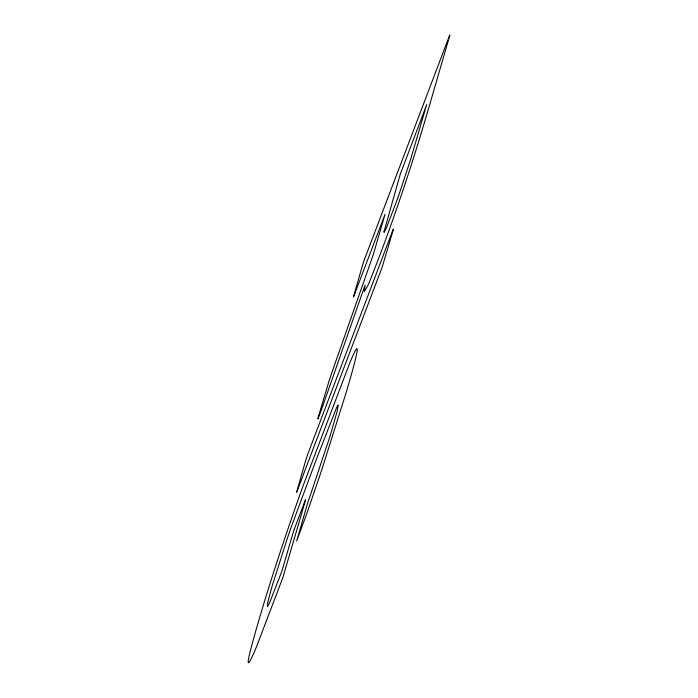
<?xml version="1.0" encoding="UTF-8"?>
<svg xmlns="http://www.w3.org/2000/svg" width="698" height="698" viewBox="0 0 698 698"><rect width="100%" height="100%" fill="white"/><g stroke="black" fill="none" stroke-linecap="round" stroke-linejoin="round"><path stroke-width="1.05" d="M294.416 528.814L305.55 499.515A14.03 0.515 -70.6 0 1 305.462 500.405L282.891 577.508L256.681 646.296A91.098 3.333 -70.6 0 1 253.47 653.895C241.028 681.37 254.29 636.497 255.145 633.13C265.982 595.062 278.17 557.388 291.049 519.966A103.889 3.795 -70.6 0 1 294.966 508.685L296.292 504.924A98.811 3.612 -70.6 0 1 302.915 486.288L349.96 362.428A95.207 3.481 -70.6 0 1 353.493 354.331C364.173 331.777 348.764 383.534 348.799 383.542A372.741 13.62 -70.6 0 1 346.33 392.023L321.586 470.452L307.172 512.568L296.659 541.037L307.705 502.961A16.438 0.602 -70.6 0 1 309.964 496.409L330.049 436.163L337.195 411.192L338.225 405.154L337.701 405.547A48.755 1.78 -70.6 0 0 336.549 407.763L316.072 460.087L291.223 527.121A50.047 1.832 -70.6 0 0 287.951 536.57L272.761 584.025A176.009 6.43 -70.6 0 0 271.138 589.627L267.561 603.124L267.413 606.719A59.313 2.164 -70.6 0 0 268.817 604.215A48.118 1.762 -70.6 0 0 270.335 600.812L281.852 571.278L292.828 533.665A14.03 0.515 -70.6 0 1 294.416 528.822M320.696 411.872L365.106 285.037L364.26 291.773L367.706 285.866A67.296 2.46 -70.6 0 0 370.402 279.549C392.145 224.8 410.79 168.855 427.446 112.361L449.695 35.807A14.03 0.515 -70.6 0 0 449.782 34.909L364.164 260.249A14.012 0.515 -70.6 0 0 362.393 265.633L353.432 297.051A12.093 0.445 -70.6 0 0 353.528 296.894L385.026 214.312L373.334 254.473L332.257 371.467A41.688 1.527 -70.6 0 0 329.421 379.729L318.454 416.514A13.768 0.506 -70.6 0 0 317.974 418.748M320.461 412.527L318.044 418.66M393.14 229.415L307.565 454.703A14.012 0.515 -70.6 0 0 305.803 460.078L296.58 492.36A12.093 0.445 -70.6 0 0 296.676 492.212L382.024 267.526A12.093 0.445 -70.6 0 0 382.548 265.982L393.096 230.253A14.012 0.515 -70.6 0 0 393.149 229.406M383.996 231.858L384.127 232.347L385.566 229.79A35.092 1.283 -70.6 0 0 386.849 226.824L396.726 200.815A36.505 1.335 -70.6 0 0 399.797 192.177L410.825 158.743L426.714 104.569L400.198 174.369L383.996 231.858"/></g></svg>
